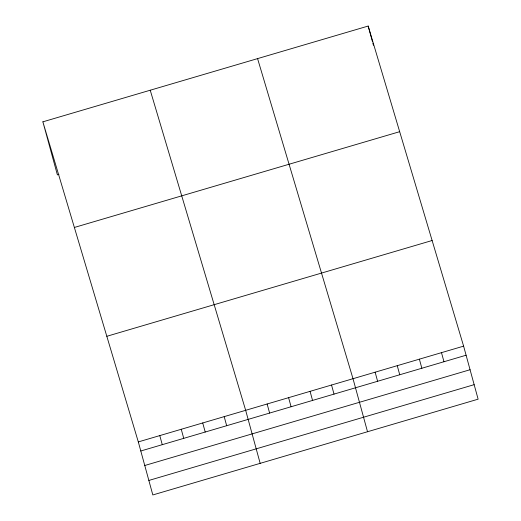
<?xml version="1.0" encoding="UTF-8"?>
<svg xmlns="http://www.w3.org/2000/svg" width="521" height="521" viewBox="0 0 521 521"><rect width="100%" height="100%" fill="white"/><g stroke="black" fill="none" stroke-linecap="round" stroke-linejoin="round"><path stroke-width="0.78" d="M42.878 121.829L368.178 26.05L463.612 346.139L478.122 399.171L152.822 494.95L138.312 441.919L42.878 121.829L57.388 174.861L58.919 174.405M74.373 227.462L399.672 131.683M106.825 336.292L432.117 240.513M138.312 441.919L463.612 346.139M140.8 450.997L466.093 355.224M144.766 465.5L470.066 369.728M148.856 480.447L474.149 384.667M257.576 58.612L353.01 378.708L367.52 431.733M150.23 90.224L245.665 410.314L260.168 463.345M368.178 26.05L370.457 34.373M370.665 35.128L372.45 41.654M372.847 43.106L373.44 45.281M441.489 352.652L443.977 361.737M419.372 359.164L421.854 368.249M397.249 365.683L399.737 374.762M375.133 372.196L377.614 381.274M331.538 385.026L334.026 394.11M310.073 391.349L312.554 400.428M288.601 397.673L291.083 406.751M267.13 403.99L269.618 413.075M224.193 416.637L226.674 425.716M202.721 422.954L205.209 432.033M181.256 429.278L183.737 438.356M159.784 435.602L162.265 444.68"/></g></svg>
